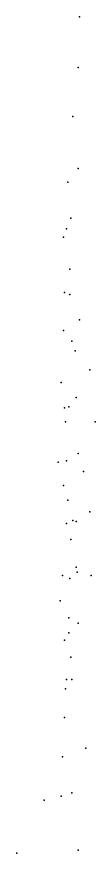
# Model space of a CAD drawing. Header units: millimetres. Extents: x 3450 to 23228, y -19815 to -4263.
# Drawn here: x 23154 to 23228, y -13431 to -12642 of the extents above; entities that cross this region are included whole.
import ezdxf

# ---------------------------------------------------------------- set-up
doc = ezdxf.new("R2010")
doc.units = ezdxf.units.MM
doc.layers.add('P', color=9, linetype='Continuous')

msp = doc.modelspace()

# ---------------------------------------------------------------- linework, layer by layer
at = {"layer": 'P'}
for p in [(23213, -12642), (23212, -12690), (23207, -12736), (23212, -12785), (23202, -12798), (23205, -12832), (23201, -12842), (23198, -12850), (23204, -12880), (23199, -12902), (23204, -12904), (23213, -12928), (23198, -12938), (23206, -12948), (23209, -12957), (23223, -12975), (23196, -12987), (23210, -13001), (23203, -13010), (23199, -13011), (23200, -13024), (23228, -13024), (23212, -13054), (23193, -13062), (23201, -13061), (23217, -13071), (23198, -13084), (23202, -13098), (23223, -13109), (23201, -13120), (23207, -13117), (23210, -13118), (23205, -13135), (23210, -13161), (23211, -13166), (23197, -13169), (23204, -13172), (23224, -13169), (23195, -13193), (23203, -13209), (23212, -13214), (23203, -13223), (23199, -13230), (23205, -13246), (23201, -13267), (23206, -13267), (23200, -13276), (23199, -13303), (23219, -13332), (23197, -13340), (23180, -13381), (23196, -13377), (23206, -13374), (23212, -13428), (23154, -13431)]:
    msp.add_point(p, dxfattribs=at)

doc.saveas('drawing.dxf')
